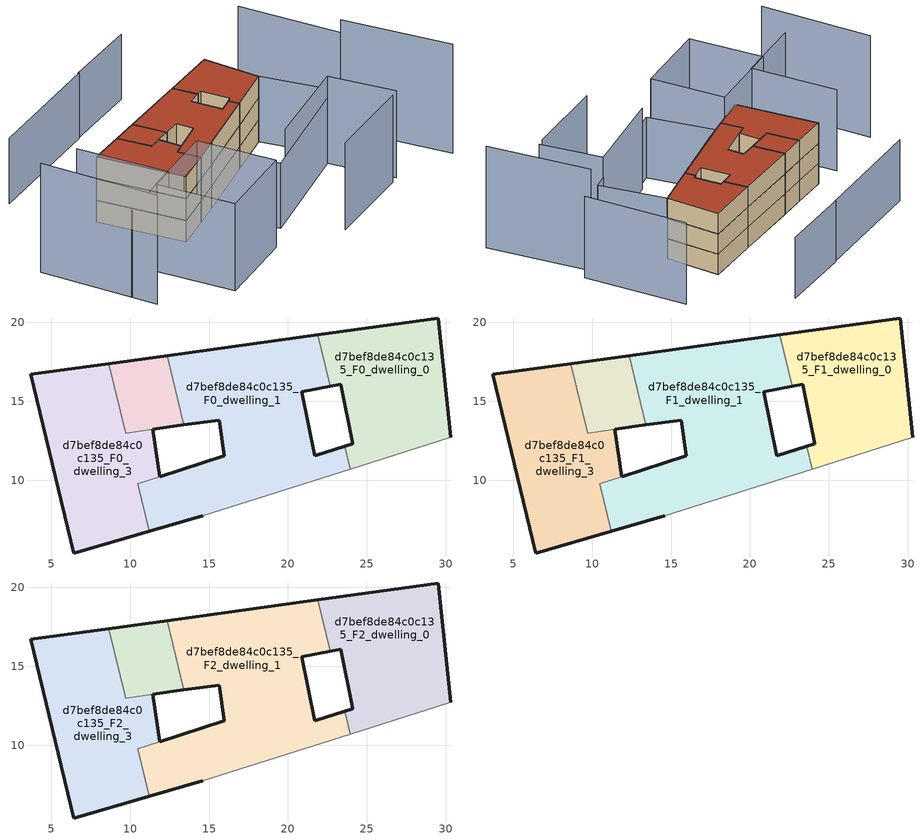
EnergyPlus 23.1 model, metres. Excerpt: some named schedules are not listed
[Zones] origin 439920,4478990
d7bef8de84c0c135_F0_dwelling_0
 floor ground (EU_floor_Construction): 30.32,12.72 29.54,20.28 21.89,19.22 22.68,15.94 23.36,16.07 24.11,12.31 23.59,12.14 23.94,10.7 z0
 wall outside (EU_wall_Construction): 21.89,19.22 29.54,20.28 30.32,12.72 / 23.59,12.14 24.11,12.31 23.36,16.07 22.68,15.94 z0:3
 wall adiabatic (EU_wall_Construction): 30.32,12.72 23.94,10.7 z0:3
 wall to d7bef8de84c0c135_F0_dwelling_1 (EU_wall_Construction): 22.68,15.94 21.89,19.22 / 23.94,10.7 23.6,12.14 z0:3
d7bef8de84c0c135_F0_dwelling_1
 floor ground (EU_floor_Construction): 23.94,10.7 23.59,12.14 21.7,11.54 20.87,15.6 22.68,15.94 21.89,19.22 12.34,17.9 13.4,13.5 15.63,13.81 15.96,11.53 11.88,10.22 10.49,9.77 11.21,6.76 14.59,7.74 z0
 wall outside (EU_wall_Construction): 11.89,10.22 15.96,11.53 15.63,13.81 13.4,13.5 / 12.34,17.9 21.89,19.22 / 22.68,15.94 20.87,15.6 21.7,11.54 23.59,12.14 / 14.59,7.74 11.21,6.76 z0:3; 11.89,10.22,3 11.88,10.22,0 11.89,10.22,0
 wall adiabatic (EU_wall_Construction): 23.94,10.7 14.59,7.74 z0:3
 wall to d7bef8de84c0c135_F0_dwelling_2 (EU_wall_Construction): 13.4,13.5 12.34,17.9 z0:3
 wall to d7bef8de84c0c135_F0_dwelling_3 (EU_wall_Construction): 11.21,6.76 10.49,9.77 11.88,10.22 z0:3
d7bef8de84c0c135_F0_dwelling_2
 floor ground (EU_floor_Construction): 13.4,13.5 12.34,17.9 8.66,17.39 9.72,12.98 z0
 wall outside (EU_wall_Construction): 8.66,17.39 12.34,17.9 / 13.4,13.5 11.43,13.22 z0:3; 11.42,13.22,3 11.43,13.22,0 11.42,13.22,0
 wall to d7bef8de84c0c135_F0_dwelling_3 (EU_wall_Construction): 11.42,13.22 9.71,12.98 / 9.71,12.99 8.66,17.39 z0:3; 9.71,12.99,3 9.71,12.98,0 9.71,12.99,0
d7bef8de84c0c135_F0_dwelling_3
 floor ground (EU_floor_Construction): 11.21,6.76 10.49,9.77 11.88,10.22 11.42,13.22 9.72,12.98 8.66,17.39 3.7,16.7 6.43,5.38 z0
 wall outside (EU_wall_Construction): 11.42,13.22 11.88,10.22 / 11.21,6.76 6.43,5.38 3.7,16.7 8.66,17.39 z0:3
d7bef8de84c0c135_F1_dwelling_0
 floor to d7bef8de84c0c135_F0_dwelling_0 (EU_floor_Construction): 30.32,12.72 29.54,20.28 21.89,19.22 22.68,15.94 23.36,16.07 24.11,12.31 23.59,12.14 23.94,10.7 z3
 wall outside (EU_wall_Construction): 21.89,19.22 29.54,20.28 30.32,12.72 / 23.59,12.14 24.11,12.31 23.36,16.07 22.68,15.94 z3:6
 wall adiabatic (EU_wall_Construction): 30.32,12.72 23.94,10.7 z3:6
 wall to d7bef8de84c0c135_F1_dwelling_1 (EU_wall_Construction): 22.68,15.94 21.89,19.22 / 23.94,10.7 23.6,12.14 z3:6
d7bef8de84c0c135_F1_dwelling_1
 floor to d7bef8de84c0c135_F0_dwelling_1 (EU_floor_Construction): 23.94,10.7 23.59,12.14 21.69,11.54 20.87,15.6 22.68,15.94 21.89,19.22 12.34,17.9 13.4,13.5 15.63,13.81 15.95,11.53 11.89,10.22 10.49,9.77 11.21,6.76 14.59,7.74 z3
 wall outside (EU_wall_Construction): 11.89,10.22 15.96,11.53 15.63,13.81 13.4,13.5 / 12.34,17.9 21.89,19.22 / 22.68,15.94 20.87,15.6 21.7,11.54 23.59,12.14 / 14.59,7.74 11.21,6.76 z3:6; 11.89,10.22,6 11.88,10.22,3 11.89,10.22,3
 wall adiabatic (EU_wall_Construction): 23.94,10.7 14.59,7.74 z3:6
 wall to d7bef8de84c0c135_F1_dwelling_2 (EU_wall_Construction): 13.4,13.5 12.34,17.9 z3:6
 wall to d7bef8de84c0c135_F1_dwelling_3 (EU_wall_Construction): 11.21,6.76 10.49,9.77 11.88,10.22 z3:6
d7bef8de84c0c135_F1_dwelling_2
 floor to d7bef8de84c0c135_F0_dwelling_2 (EU_floor_Construction): 13.4,13.5 12.34,17.9 8.65,17.39 9.71,12.98 z3
 wall outside (EU_wall_Construction): 8.66,17.39 12.34,17.9 / 13.4,13.5 11.43,13.22 z3:6; 11.42,13.22,6 11.43,13.22,3 11.42,13.22,3
 wall to d7bef8de84c0c135_F1_dwelling_3 (EU_wall_Construction): 11.42,13.22 9.71,12.98 / 9.71,12.99 8.66,17.39 z3:6; 9.71,12.99,6 9.71,12.98,3 9.71,12.99,3
d7bef8de84c0c135_F1_dwelling_3
 floor to d7bef8de84c0c135_F0_dwelling_3 (EU_floor_Construction): 11.21,6.76 10.49,9.77 11.88,10.22 11.42,13.22 9.71,12.98 8.65,17.39 3.7,16.7 6.43,5.38 z3
 wall outside (EU_wall_Construction): 11.42,13.22 11.88,10.22 / 11.21,6.76 6.43,5.38 3.7,16.7 8.66,17.39 z3:6
d7bef8de84c0c135_F2_dwelling_0
 floor to d7bef8de84c0c135_F1_dwelling_0 (EU_floor_Construction): 30.32,12.72 29.54,20.28 21.89,19.22 22.68,15.94 23.36,16.07 24.11,12.31 23.59,12.14 23.94,10.7 z6
 wall outside (EU_wall_Construction): 21.89,19.22 29.54,20.28 30.32,12.72 / 23.59,12.14 24.11,12.31 23.36,16.07 22.68,15.94 z6:9
 wall adiabatic (EU_wall_Construction): 30.32,12.72 23.94,10.7 z6:9
 wall to d7bef8de84c0c135_F2_dwelling_1 (EU_wall_Construction): 22.68,15.94 21.89,19.22 / 23.94,10.7 23.6,12.14 z6:9
 roof outside (EU_roof_Construction): 29.54,20.28 30.32,12.72 23.94,10.7 23.59,12.14 24.11,12.31 23.36,16.07 22.68,15.94 21.89,19.22 z9
d7bef8de84c0c135_F2_dwelling_1
 floor to d7bef8de84c0c135_F1_dwelling_1 (EU_floor_Construction): 23.94,10.7 23.59,12.14 21.69,11.54 20.87,15.6 22.68,15.94 21.89,19.22 12.34,17.9 13.4,13.5 15.63,13.81 15.95,11.53 11.89,10.22 10.49,9.77 11.21,6.76 14.59,7.74 z6
 wall outside (EU_wall_Construction): 11.89,10.22 15.96,11.53 15.63,13.81 13.4,13.5 / 12.34,17.9 21.89,19.22 / 22.68,15.94 20.87,15.6 21.7,11.54 23.59,12.14 / 14.59,7.74 11.21,6.76 z6:9; 11.89,10.22,9 11.88,10.22,6 11.89,10.22,6
 wall adiabatic (EU_wall_Construction): 23.94,10.7 14.59,7.74 z6:9
 wall to d7bef8de84c0c135_F2_dwelling_2 (EU_wall_Construction): 13.4,13.5 12.34,17.9 z6:9
 wall to d7bef8de84c0c135_F2_dwelling_3 (EU_wall_Construction): 11.21,6.76 10.49,9.77 11.88,10.22 z6:9
 roof outside (EU_roof_Construction): 21.89,19.22 22.68,15.94 20.87,15.6 21.7,11.54 23.59,12.14 23.94,10.7 14.59,7.74 11.21,6.76 10.49,9.77 11.89,10.22 15.96,11.53 15.63,13.81 13.4,13.5 12.34,17.9 z9
d7bef8de84c0c135_F2_dwelling_2
 floor to d7bef8de84c0c135_F1_dwelling_2 (EU_floor_Construction): 13.4,13.5 12.34,17.9 8.65,17.39 9.71,12.98 z6
 wall outside (EU_wall_Construction): 8.66,17.39 12.34,17.9 / 13.4,13.5 11.43,13.22 z6:9; 11.42,13.22,9 11.43,13.22,6 11.42,13.22,6
 wall to d7bef8de84c0c135_F2_dwelling_3 (EU_wall_Construction): 11.42,13.22 9.71,12.98 / 9.71,12.99 8.66,17.39 z6:9; 9.71,12.99,9 9.71,12.98,6 9.71,12.99,6
 roof outside (EU_roof_Construction): 12.34,17.9 13.4,13.5 9.71,12.99 8.66,17.39 z9
d7bef8de84c0c135_F2_dwelling_3
 floor to d7bef8de84c0c135_F1_dwelling_3 (EU_floor_Construction): 11.21,6.76 10.49,9.77 11.88,10.22 11.42,13.22 9.71,12.98 8.65,17.39 3.7,16.7 6.43,5.38 z6
 wall outside (EU_wall_Construction): 11.42,13.22 11.88,10.22 / 11.21,6.76 6.43,5.38 3.7,16.7 8.66,17.39 z6:9
 roof outside (EU_roof_Construction): 8.66,17.39 9.72,12.98 11.42,13.22 11.88,10.22 10.49,9.77 11.21,6.76 6.43,5.38 3.7,16.7 z9
shading: 42.06,-7.25 38.55,6.76 / -9.5,14.88 -7.06,-0.61 z0:15; 40.37,7.21 37.81,21.49 / 20.18,-7.83 32.38,-5.64 / 18.4,-0.33 31.18,3.16 / 31.18,3.16 33.49,-5.34 / -0.25,16.61 2.12,4.68 / 2.12,4.68 -7.61,2.75 / -1.11,4.16 9.89,6.38 / 9.89,6.38 11.95,-3.86 / 11.95,-3.86 0.96,-6.08 / 0.96,-6.08 -1.11,4.16 z0:12; 18.04,30.13 0.87,27.5 / 28.28,31.61 17.88,30.2 / 33.11,3.76 15.81,-1.62 / 15.81,-1.62 13.02,7.35 / 13.02,7.35 30.32,12.72 / 30.32,12.72 33.11,3.76 z0:9
[Building]
EU S2 Campaign: North Axis=0; Terrain=City; Solar Distribution=FullExterior
[Site:Location]
Madrid: Latitude=40.5; Longitude=-3.5; Time Zone=1; Elevation=609
[SizingPeriod:WeatherFileDays]
AnnualSizingPeriod: Begin Month=1; Begin Day of Month=1; End Month=12; End Day of Month=31; Day of Week for Start Day=Monday; Use Weather File Daylight Saving Period=No; Use Weather File Rain and Snow Indicators=No
[MATERIAL]
EU_InternalMass_Material: Roughness=MediumRough; Thickness=0.1; Conductivity=1; Density=1800; Specific Heat=900; Thermal Absorptance=0.9; Solar Absorptance=0.7; Visible Absorptance=0.7
[MATERIAL:NOMASS] Roughness=MediumRough; Thermal Absorptance=0.9; Solar Absorptance=0.7; Visible Absorptance=0.7
Name | Thermal Resistance
EU_wall_NoMass | 0.459673
EU_roof_NoMass | 0.495815
EU_floor_NoMass | 0.788942
[CONSTRUCTION]
EU_wall_Construction: EU_wall_NoMass
EU_roof_Construction: EU_roof_NoMass
EU_floor_Construction: EU_floor_NoMass
EU_InternalMass_Construction: EU_InternalMass_Material
[ZONE] Type=1; Multiplier=1; Ceiling Height=autocalculate; Floor Area=autocalculate; Part of Total Floor Area=Yes
Name | Volume
d7bef8de84c0c135_F0_dwelling_0; d7bef8de84c0c135_F1_dwelling_0; d7bef8de84c0c135_F2_dwelling_0 | 168.479
d7bef8de84c0c135_F0_dwelling_1 | 271.531
d7bef8de84c0c135_F1_dwelling_1; d7bef8de84c0c135_F2_dwelling_1 | 271.534
d7bef8de84c0c135_F0_dwelling_2; d7bef8de84c0c135_F1_dwelling_2; d7bef8de84c0c135_F2_dwelling_2 | 50.35
d7bef8de84c0c135_F0_dwelling_3; d7bef8de84c0c135_F1_dwelling_3; d7bef8de84c0c135_F2_dwelling_3 | 183.589
[INTERNALMASS] Construction=EU_InternalMass_Construction
Name | Zone or ZoneList | Surface Area
d7bef8de84c0c135_F0_dwelling_0_EU_InternalMass | d7bef8de84c0c135_F0_dwelling_0 | 56.1595
d7bef8de84c0c135_F0_dwelling_1_EU_InternalMass | d7bef8de84c0c135_F0_dwelling_1 | 90.5097
d7bef8de84c0c135_F0_dwelling_2_EU_InternalMass | d7bef8de84c0c135_F0_dwelling_2 | 16.782
d7bef8de84c0c135_F0_dwelling_3_EU_InternalMass | d7bef8de84c0c135_F0_dwelling_3 | 61.1964
d7bef8de84c0c135_F1_dwelling_0_EU_InternalMass | d7bef8de84c0c135_F1_dwelling_0 | 56.1595
d7bef8de84c0c135_F1_dwelling_1_EU_InternalMass | d7bef8de84c0c135_F1_dwelling_1 | 90.5097
d7bef8de84c0c135_F1_dwelling_2_EU_InternalMass | d7bef8de84c0c135_F1_dwelling_2 | 16.782
d7bef8de84c0c135_F1_dwelling_3_EU_InternalMass | d7bef8de84c0c135_F1_dwelling_3 | 61.1964
d7bef8de84c0c135_F2_dwelling_0_EU_InternalMass | d7bef8de84c0c135_F2_dwelling_0 | 56.1595
d7bef8de84c0c135_F2_dwelling_1_EU_InternalMass | d7bef8de84c0c135_F2_dwelling_1 | 90.5097
d7bef8de84c0c135_F2_dwelling_2_EU_InternalMass | d7bef8de84c0c135_F2_dwelling_2 | 16.782
d7bef8de84c0c135_F2_dwelling_3_EU_InternalMass | d7bef8de84c0c135_F2_dwelling_3 | 61.1964
[OTHEREQUIPMENT] Fuel Type=Electricity; Design Level Calculation Method=Watts/Area; Power per Zone Floor Area=1; Fraction Latent=0; Fraction Radiant=0; Fraction Lost=0; Carbon Dioxide Generation Rate=0; EndUse Subcategory=EU_Step8_InternalGains
Name | Zone or ZoneList or Space or SpaceList | Schedule
EU_Step8_InternalGain_d7bef8de84c0c135_F0_dwelling_0_f000 | d7bef8de84c0c135_F0_dwelling_0 | EU_Step8_GainSchedule_d7bef8de84c0c135_F0_dwelling_0_f000
EU_Step8_InternalGain_d7bef8de84c0c135_F0_dwelling_1_f000 | d7bef8de84c0c135_F0_dwelling_1 | EU_Step8_GainSchedule_d7bef8de84c0c135_F0_dwelling_1_f000
EU_Step8_InternalGain_d7bef8de84c0c135_F0_dwelling_2_f000 | d7bef8de84c0c135_F0_dwelling_2 | EU_Step8_GainSchedule_d7bef8de84c0c135_F0_dwelling_2_f000
EU_Step8_InternalGain_d7bef8de84c0c135_F0_dwelling_3_f000 | d7bef8de84c0c135_F0_dwelling_3 | EU_Step8_GainSchedule_d7bef8de84c0c135_F0_dwelling_3_f000
EU_Step8_InternalGain_d7bef8de84c0c135_F1_dwelling_0_f000 | d7bef8de84c0c135_F1_dwelling_0 | EU_Step8_GainSchedule_d7bef8de84c0c135_F1_dwelling_0_f000
EU_Step8_InternalGain_d7bef8de84c0c135_F1_dwelling_1_f000 | d7bef8de84c0c135_F1_dwelling_1 | EU_Step8_GainSchedule_d7bef8de84c0c135_F1_dwelling_1_f000
EU_Step8_InternalGain_d7bef8de84c0c135_F1_dwelling_2_f000 | d7bef8de84c0c135_F1_dwelling_2 | EU_Step8_GainSchedule_d7bef8de84c0c135_F1_dwelling_2_f000
EU_Step8_InternalGain_d7bef8de84c0c135_F1_dwelling_3_f000 | d7bef8de84c0c135_F1_dwelling_3 | EU_Step8_GainSchedule_d7bef8de84c0c135_F1_dwelling_3_f000
EU_Step8_InternalGain_d7bef8de84c0c135_F2_dwelling_0_f000 | d7bef8de84c0c135_F2_dwelling_0 | EU_Step8_GainSchedule_d7bef8de84c0c135_F2_dwelling_0_f000
EU_Step8_InternalGain_d7bef8de84c0c135_F2_dwelling_1_f000 | d7bef8de84c0c135_F2_dwelling_1 | EU_Step8_GainSchedule_d7bef8de84c0c135_F2_dwelling_1_f000
EU_Step8_InternalGain_d7bef8de84c0c135_F2_dwelling_2_f000 | d7bef8de84c0c135_F2_dwelling_2 | EU_Step8_GainSchedule_d7bef8de84c0c135_F2_dwelling_2_f000
EU_Step8_InternalGain_d7bef8de84c0c135_F2_dwelling_3_f000 | d7bef8de84c0c135_F2_dwelling_3 | EU_Step8_GainSchedule_d7bef8de84c0c135_F2_dwelling_3_f000
[ZONEVENTILATION:DESIGNFLOWRATE] Schedule=EU_AlwaysOn; Design Flow Rate Calculation Method=AirChanges/Hour; Air Changes per Hour=0.719161; Ventilation Type=Natural; Fan Pressure Rise=0; Fan Total Efficiency=1; Constant Term Coefficient=1; Temperature Term Coefficient=0; Velocity Term Coefficient=0; Velocity Squared Term Coefficient=0; Minimum Indoor Temperature=-100; Maximum Indoor Temperature=100; Delta Temperature=-100; Minimum Outdoor Temperature=-100; Maximum Outdoor Temperature=100; Maximum Wind Speed=40
Name | Zone or ZoneList or Space or SpaceList
EU_ConstantAir_d7bef8de84c0c135_F0_dwelling_0 | d7bef8de84c0c135_F0_dwelling_0
EU_ConstantAir_d7bef8de84c0c135_F0_dwelling_1 | d7bef8de84c0c135_F0_dwelling_1
EU_ConstantAir_d7bef8de84c0c135_F0_dwelling_2 | d7bef8de84c0c135_F0_dwelling_2
EU_ConstantAir_d7bef8de84c0c135_F0_dwelling_3 | d7bef8de84c0c135_F0_dwelling_3
EU_ConstantAir_d7bef8de84c0c135_F1_dwelling_0 | d7bef8de84c0c135_F1_dwelling_0
EU_ConstantAir_d7bef8de84c0c135_F1_dwelling_1 | d7bef8de84c0c135_F1_dwelling_1
EU_ConstantAir_d7bef8de84c0c135_F1_dwelling_2 | d7bef8de84c0c135_F1_dwelling_2
EU_ConstantAir_d7bef8de84c0c135_F1_dwelling_3 | d7bef8de84c0c135_F1_dwelling_3
EU_ConstantAir_d7bef8de84c0c135_F2_dwelling_0 | d7bef8de84c0c135_F2_dwelling_0
EU_ConstantAir_d7bef8de84c0c135_F2_dwelling_1 | d7bef8de84c0c135_F2_dwelling_1
EU_ConstantAir_d7bef8de84c0c135_F2_dwelling_2 | d7bef8de84c0c135_F2_dwelling_2
EU_ConstantAir_d7bef8de84c0c135_F2_dwelling_3 | d7bef8de84c0c135_F2_dwelling_3
[HVACTEMPLATE:THERMOSTAT] Constant Heating Setpoint=20; Constant Cooling Setpoint=50
EU_HeatOnly_d7bef8de84c0c135_F0_dwelling_0; EU_HeatOnly_d7bef8de84c0c135_F0_dwelling_1; EU_HeatOnly_d7bef8de84c0c135_F0_dwelling_2; EU_HeatOnly_d7bef8de84c0c135_F0_dwelling_3; EU_HeatOnly_d7bef8de84c0c135_F1_dwelling_0; EU_HeatOnly_d7bef8de84c0c135_F1_dwelling_1; EU_HeatOnly_d7bef8de84c0c135_F1_dwelling_2; EU_HeatOnly_d7bef8de84c0c135_F1_dwelling_3; EU_HeatOnly_d7bef8de84c0c135_F2_dwelling_0; EU_HeatOnly_d7bef8de84c0c135_F2_dwelling_1; EU_HeatOnly_d7bef8de84c0c135_F2_dwelling_2; EU_HeatOnly_d7bef8de84c0c135_F2_dwelling_3
[HVACTEMPLATE:ZONE:IDEALLOADSAIRSYSTEM] System Availability Schedule=EU_AlwaysOn; Maximum Heating Supply Air Temperature=50; Minimum Cooling Supply Air Temperature=13; Maximum Heating Supply Air Humidity Ratio=0.0156; Minimum Cooling Supply Air Humidity Ratio=0.0077; Heating Limit=NoLimit; Cooling Limit=NoLimit; Heating Availability Schedule=EU_AlwaysOn; Cooling Availability Schedule=EU_CoolingOff; Dehumidification Control Type=ConstantSensibleHeatRatio; Cooling Sensible Heat Ratio=0.7; Dehumidification Setpoint=60; Humidification Control Type=None; Humidification Setpoint=30; Outdoor Air Method=None; Outdoor Air Flow Rate per Person=0.00944; Outdoor Air Flow Rate per Zone Floor Area=0; Outdoor Air Flow Rate per Zone=0; Demand Controlled Ventilation Type=None; Outdoor Air Economizer Type=NoEconomizer; Heat Recovery Type=None; Sensible Heat Recovery Effectiveness=0.7; Latent Heat Recovery Effectiveness=0.65
Name | Template Thermostat
d7bef8de84c0c135_F0_dwelling_0 | EU_HeatOnly_d7bef8de84c0c135_F0_dwelling_0
d7bef8de84c0c135_F0_dwelling_1 | EU_HeatOnly_d7bef8de84c0c135_F0_dwelling_1
d7bef8de84c0c135_F0_dwelling_2 | EU_HeatOnly_d7bef8de84c0c135_F0_dwelling_2
d7bef8de84c0c135_F0_dwelling_3 | EU_HeatOnly_d7bef8de84c0c135_F0_dwelling_3
d7bef8de84c0c135_F1_dwelling_0 | EU_HeatOnly_d7bef8de84c0c135_F1_dwelling_0
d7bef8de84c0c135_F1_dwelling_1 | EU_HeatOnly_d7bef8de84c0c135_F1_dwelling_1
d7bef8de84c0c135_F1_dwelling_2 | EU_HeatOnly_d7bef8de84c0c135_F1_dwelling_2
d7bef8de84c0c135_F1_dwelling_3 | EU_HeatOnly_d7bef8de84c0c135_F1_dwelling_3
d7bef8de84c0c135_F2_dwelling_0 | EU_HeatOnly_d7bef8de84c0c135_F2_dwelling_0
d7bef8de84c0c135_F2_dwelling_1 | EU_HeatOnly_d7bef8de84c0c135_F2_dwelling_1
d7bef8de84c0c135_F2_dwelling_2 | EU_HeatOnly_d7bef8de84c0c135_F2_dwelling_2
d7bef8de84c0c135_F2_dwelling_3 | EU_HeatOnly_d7bef8de84c0c135_F2_dwelling_3
[SIZING:ZONE] Zone Cooling Design Supply Air Temperature Input Method=SupplyAirTemperature; Zone Cooling Design Supply Air Temperature=13; Zone Heating Design Supply Air Temperature Input Method=SupplyAirTemperature; Zone Heating Design Supply Air Temperature=50; Zone Cooling Design Supply Air Humidity Ratio=0.008; Zone Heating Design Supply Air Humidity Ratio=0.008; Cooling Design Air Flow Method=DesignDay; Cooling Design Air Flow Rate=0; Cooling Minimum Air Flow per Zone Floor Area=0.000762; Cooling Minimum Air Flow=0; Cooling Minimum Air Flow Fraction=0.2; Heating Design Air Flow Method=DesignDay; Heating Design Air Flow Rate=0; Heating Maximum Air Flow per Zone Floor Area=0.002032; Heating Maximum Air Flow=0.141576; Heating Maximum Air Flow Fraction=0.3; Account for Dedicated Outdoor Air System=No; Dedicated Outdoor Air System Control Strategy=NeutralSupplyAir; Dedicated Outdoor Air Low Setpoint Temperature for Design=autosize; Dedicated Outdoor Air High Setpoint Temperature for Design=autosize; Zone Load Sizing Method=Sensible Load Only No Latent Load; Zone Latent Cooling Design Supply Air Humidity Ratio Input Method=HumidityRatioDifference; Zone Cooling Design Supply Air Humidity Ratio Difference=0.005; Zone Latent Heating Design Supply Air Humidity Ratio Input Method=HumidityRatioDifference; Zone Humidification Design Supply Air Humidity Ratio Difference=0.005
d7bef8de84c0c135_F0_dwelling_0; d7bef8de84c0c135_F0_dwelling_1; d7bef8de84c0c135_F0_dwelling_2; d7bef8de84c0c135_F0_dwelling_3; d7bef8de84c0c135_F1_dwelling_0; d7bef8de84c0c135_F1_dwelling_1; d7bef8de84c0c135_F1_dwelling_2; d7bef8de84c0c135_F1_dwelling_3; d7bef8de84c0c135_F2_dwelling_0; d7bef8de84c0c135_F2_dwelling_1; d7bef8de84c0c135_F2_dwelling_2; d7bef8de84c0c135_F2_dwelling_3
[SCHEDULE:FILE] Column Number=1; Rows to Skip at Top=0; Number of Hours of Data=8760; Column Separator=Comma; Interpolate to Timestep=No; Minutes per Item=60; Adjust Schedule for Daylight Savings=Yes
Name | File
EU_Step8_GainSchedule_d7bef8de84c0c135_F0_dwelling_0_f000 | ../../schedules/d7bef8de84c0c135/d7bef8de84c0c135_F0_dwelling_0_f000_gain.csv
EU_Step8_GainSchedule_d7bef8de84c0c135_F0_dwelling_1_f000 | ../../schedules/d7bef8de84c0c135/d7bef8de84c0c135_F0_dwelling_1_f000_gain.csv
EU_Step8_GainSchedule_d7bef8de84c0c135_F0_dwelling_2_f000 | ../../schedules/d7bef8de84c0c135/d7bef8de84c0c135_F0_dwelling_2_f000_gain.csv
EU_Step8_GainSchedule_d7bef8de84c0c135_F0_dwelling_3_f000 | ../../schedules/d7bef8de84c0c135/d7bef8de84c0c135_F0_dwelling_3_f000_gain.csv
EU_Step8_GainSchedule_d7bef8de84c0c135_F1_dwelling_0_f000 | ../../schedules/d7bef8de84c0c135/d7bef8de84c0c135_F1_dwelling_0_f000_gain.csv
EU_Step8_GainSchedule_d7bef8de84c0c135_F1_dwelling_1_f000 | ../../schedules/d7bef8de84c0c135/d7bef8de84c0c135_F1_dwelling_1_f000_gain.csv
EU_Step8_GainSchedule_d7bef8de84c0c135_F1_dwelling_2_f000 | ../../schedules/d7bef8de84c0c135/d7bef8de84c0c135_F1_dwelling_2_f000_gain.csv
EU_Step8_GainSchedule_d7bef8de84c0c135_F1_dwelling_3_f000 | ../../schedules/d7bef8de84c0c135/d7bef8de84c0c135_F1_dwelling_3_f000_gain.csv
EU_Step8_GainSchedule_d7bef8de84c0c135_F2_dwelling_0_f000 | ../../schedules/d7bef8de84c0c135/d7bef8de84c0c135_F2_dwelling_0_f000_gain.csv
